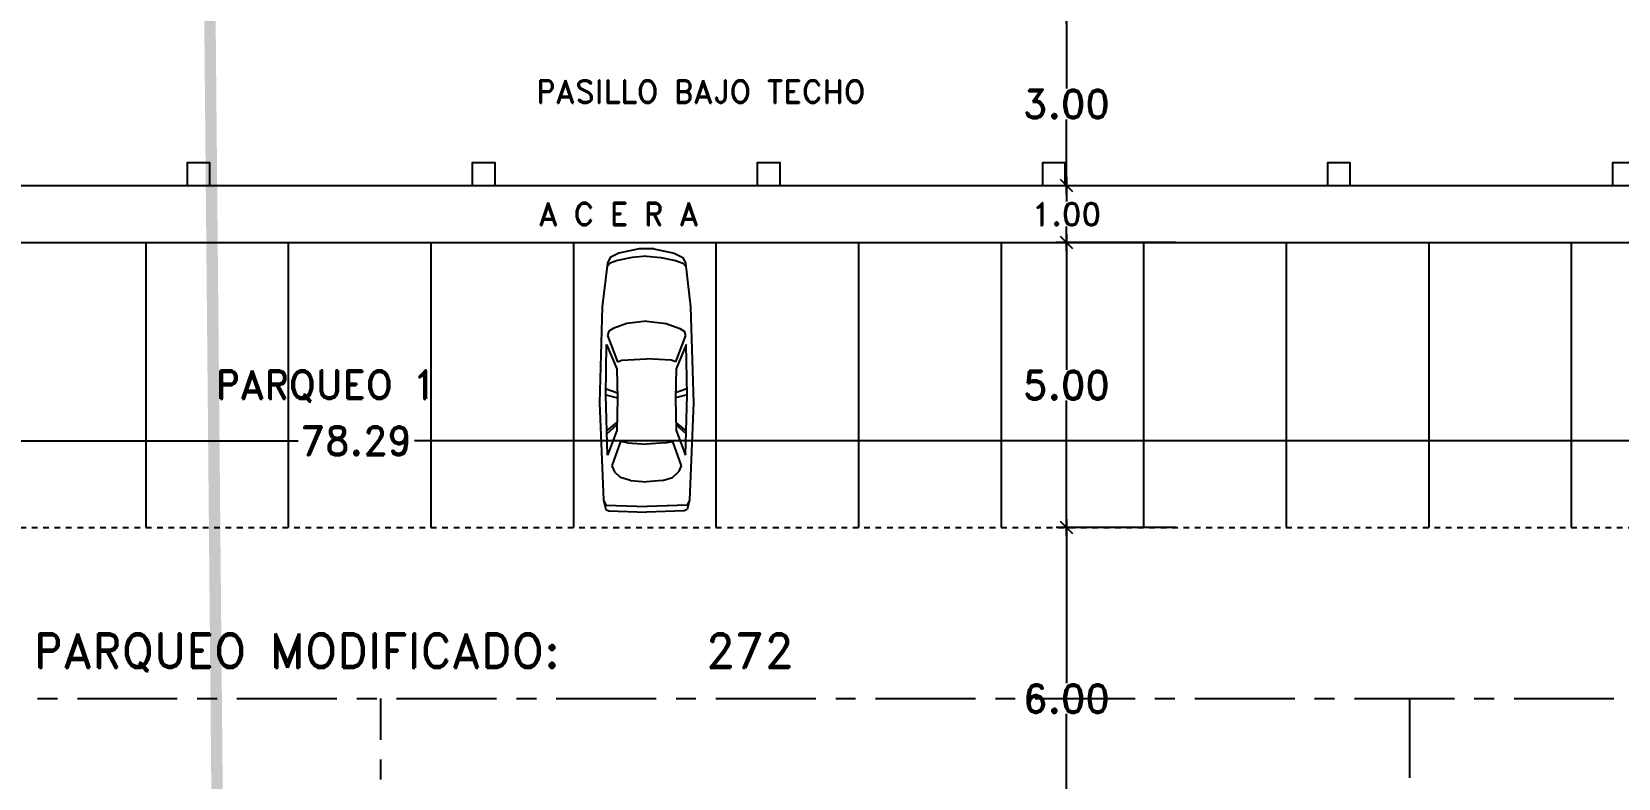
# Model space of a CAD drawing. Header units: millimetres. Extents: x 1590 to 1932, y -48 to 167.
# Drawn here: x 1687.74 to 1715.56, y 89.71 to 102.81 of the extents above; entities that cross this region are included whole.
import ezdxf
from ezdxf.enums import TextEntityAlignment as Align

# ---------------------------------------------------------------- set-up
doc = ezdxf.new("R2010")
doc.units = ezdxf.units.MM
doc.header["$LTSCALE"] = 0.1
doc.header["$MEASUREMENT"] = 0
doc.header["$PDMODE"] = 35
doc.header["$PDSIZE"] = 0.75
doc.linetypes.add('CENTERX2', pattern=[4, 2.5, -0.5, 0.5, -0.5])
doc.linetypes.add('DASHED', pattern=[0.75, 0.5, -0.25])
doc.layers.get('0').update_dxf_attribs({"linetype": 'CONTINUOUS'})
doc.layers.get('DEFPOINTS').update_dxf_attribs({"linetype": 'CONTINUOUS'})
for name, color, linetype in [('C-PRKG-CARS', 1, 'CONTINUOUS'), ('CableadoSWACCESO', 26, 'CONTINUOUS'), ('CALLES', 3, 'CONTINUOUS'), ('PARED', 4, 'CONTINUOUS'), ('PAREDES', 3, 'CONTINUOUS'), ('TEXT', 3, 'CONTINUOUS')]:
    doc.layers.add(name, color=color, linetype=linetype)
doc.styles.add('ROMAND', font='romand.shx')
doc.dimstyles.new('URBA', dxfattribs={"dimtxt": 20, "dimasz": 0.5, "dimexe": 1.25, "dimexo": 0.63, "dimgap": 0.63, "dimtad": 0, "dimtih": 1, "dimtoh": 1, "dimzin": 1, "dimdsep": 46, "dimtxsty": 'ROMAND', "dimcen": 2.5, "dimclrd": 1, "dimclre": 1, "dimclrt": 3, "dimadec": 0, "dimazin": 0, "dimtfac": 1, "dimtmove": 0, "dimatfit": 3, "dimfxl": 1, "dimtvp": 1, "dimtolj": 1, "dimtzin": 1, "dimarcsym": 0})

# ---------------------------------------------------------------- blocks, each defined once
blk = doc.blocks.new('UTP1$0$DIMBLOCK')
at = {"color": 1}
blk.add_line((-7.5, 0), (10.5, 0), dxfattribs=at)
at = {"color": 4}
blk.add_line((-5.25, -5.25), (5.25, 5.25), dxfattribs=at)
blk = doc.blocks.new('*D37')
at = {"color": 1, "linetype": 'Continuous', "transparency": 16777216}
for p, q in [((1707.803, 99.108), (1705.702, 99.108)), ((1705.882, 99.088), (1705.882, 96.878)), ((1705.882, 94.128), (1705.882, 96.338)), ((1707.803, 94.108), (1705.702, 94.108))]:
    blk.add_line(p, q, dxfattribs=at)
at = {"layer": 'DEFPOINTS', "color": 0, "linetype": 'Continuous', "transparency": 16777216}
for p in [(1707.866, 99.108), (1705.882, 94.108), (1707.866, 94.108)]:
    blk.add_point(p, dxfattribs=at)
at = {"color": 1, "linetype": 'Continuous', "transparency": 16777216, "xscale": 0.02, "yscale": 0.02, "zscale": 0.02}
for p, rotation in [((1705.882, 99.108), 90), ((1705.882, 94.108), 270)]:
    blk.add_blockref('UTP1$0$DIMBLOCK', p, dxfattribs=dict(at, rotation=rotation))
at = {"color": 3, "linetype": 'Continuous', "transparency": 16777216, "insert": (1705.882, 96.608), "char_height": 0.5, "attachment_point": 5, "style": 'ROMAND'}
blk.add_mtext('\\A1;5.00', dxfattribs=at)
blk = doc.blocks.new('02PCAR02')
at = {"color": 0, "linetype": 'ByBlock'}
for p, q in [((-181, 26), (-182, 0)), ((-180, 28), (-181, 26)), ((-173.7, 29.6), (-180, 28)), ((-177, 28), (-178, -0.5)), ((-173.7, 29.6), (-177, 28)), ((-106.5, 32.5), (-173.7, 29.6)), ((-158, 18), (-154, 22)), ((-150, 24), (-154, 22)), ((-133, 18), (-150, 24)), ((-142.5, 27), (-101, 28)), ((-125.5, 20.5), (-142.5, 27)), ((-127.8, 27.3), (-121.5, 20.5)), ((-125.8, 27.4), (-120, 20.5)), ((-40, 30.5), (-106.5, 32.5)), ((-100.9, 28), (-103, 20)), ((-101, 28), (-66, 27.5)), ((-96.7, 27.9), (-99.5, 20)), ((-66, 27.5), (-83, 20.5)), ((-60, 27), (-78, 20)), ((-57, 26), (-60, 27)), ((-55, 23), (-57, 26)), ((-51.5, 13.5), (-55, 23)), ((-10, 27), (-40, 30.5)), ((-10, 25), (-12.2, 27.2)), ((-6, 25), (-10, 27)), ((-8, 20), (-10, 25)), ((-3, 19), (-6, 25)), ((-160, 11), (-161, 0)), ((-160, 11), (-158, 18)), ((-134, 13), (-135, 0)), ((-134, 13), (-133, 18)), ((-103.5, 20), (-125.5, 20.5)), ((-83, 20.5), (-103.5, 20)), ((-78, 20), (-77, 17)), ((-77, 17), (-76, 0)), ((-50, 0), (-51.5, 13.5)), ((-6, 10), (-8, 20)), ((0, 5), (-3, 19)), ((-181, -26), (-182, 0)), ((-160, -11), (-161, 0)), ((-134, -13), (-135, 0)), ((-77, -17), (-76, 0)), ((-50, 0), (-51.5, -13.5)), ((-5, 0), (-6, 10)), ((-5, 0), (-6, -10)), ((0, -5), (0, 5)), ((-177, -28), (-178, -0.5)), ((-6, -10), (-8, -20)), ((0, -5), (-3, -19)), ((-160, -11), (-158, -18)), ((-158, -18), (-154, -22)), ((-133, -18), (-150, -24)), ((-125.5, -20.5), (-142.5, -27)), ((-134, -13), (-133, -18)), ((-127.8, -27.3), (-121.5, -20.5)), ((-125.8, -27.4), (-120, -20.5)), ((-103.5, -20), (-125.5, -20.5)), ((-83, -20.5), (-103.5, -20)), ((-100.9, -28), (-103, -20)), ((-96.7, -27.9), (-99.5, -20)), ((-66, -27.5), (-83, -20.5)), ((-78, -20), (-77, -17)), ((-60, -27), (-78, -20)), ((-51.5, -13.5), (-55, -23)), ((-8, -20), (-10, -25)), ((-3, -19), (-6, -25)), ((-180, -28), (-181, -26)), ((-173.7, -29.6), (-180, -28)), ((-173.7, -29.6), (-177, -28)), ((-106.5, -32.5), (-173.7, -29.6)), ((-150, -24), (-154, -22)), ((-142.5, -27), (-101, -28)), ((-40, -30.5), (-106.5, -32.5)), ((-101, -28), (-66, -27.5)), ((-57, -26), (-60, -27)), ((-55, -23), (-57, -26)), ((-10, -27), (-40, -30.5)), ((-10, -25), (-12.2, -27.2)), ((-6, -25), (-10, -27))]:
    blk.add_line(p, q, dxfattribs=at)
blk = doc.blocks.new('*D60')
at = {"color": 1, "linetype": 'Continuous', "lineweight": -2, "transparency": 16777216}
for p, q in [((1705.172, 100.108), (1706.062, 100.108)), ((1705.882, 100.088), (1705.882, 99.828)), ((1705.882, 99.128), (1705.882, 99.388)), ((1705.172, 99.108), (1706.062, 99.108))]:
    blk.add_line(p, q, dxfattribs=at)
at = {"layer": 'DEFPOINTS', "color": 0, "linetype": 'Continuous', "transparency": 16777216}
for p in [(1705.109, 100.108), (1705.882, 100.108), (1705.109, 99.108)]:
    blk.add_point(p, dxfattribs=at)
at = {"color": 1, "linetype": 'Continuous', "lineweight": -2, "transparency": 16777216, "xscale": 0.02, "yscale": 0.02, "zscale": 0.02}
for p, rotation in [((1705.882, 100.108), 90), ((1705.882, 99.108), 270)]:
    blk.add_blockref('UTP1$0$DIMBLOCK', p, dxfattribs=dict(at, rotation=rotation))
at = {"color": 3, "linetype": 'Continuous', "transparency": 16777216, "insert": (1705.882, 99.608), "char_height": 0.4, "attachment_point": 5, "style": 'ROMAND'}
blk.add_mtext('\\A1;1.00', dxfattribs=at)
blk = doc.blocks.new('*D90')
at = {"color": 1, "linetype": 'Continuous', "lineweight": -2, "transparency": 16777216}
for p, q in [((1707.279, 94.108), (1705.702, 94.108)), ((1705.882, 94.088), (1705.882, 91.378)), ((1705.882, 88.128), (1705.882, 90.838)), ((1707.279, 88.108), (1705.702, 88.108))]:
    blk.add_line(p, q, dxfattribs=at)
at = {"layer": 'DEFPOINTS', "color": 0, "linetype": 'Continuous', "transparency": 16777216}
for p in [(1707.342, 94.108), (1705.882, 88.108), (1707.342, 88.108)]:
    blk.add_point(p, dxfattribs=at)
at = {"color": 1, "linetype": 'Continuous', "lineweight": -2, "transparency": 16777216, "xscale": 0.02, "yscale": 0.02, "zscale": 0.02}
for p, rotation in [((1705.882, 94.108), 90), ((1705.882, 88.108), 270)]:
    blk.add_blockref('UTP1$0$DIMBLOCK', p, dxfattribs=dict(at, rotation=rotation))
at = {"color": 3, "linetype": 'Continuous', "transparency": 16777216, "insert": (1705.882, 91.108), "char_height": 0.5, "attachment_point": 5, "style": 'ROMAND'}
blk.add_mtext('\\A1;6.00', dxfattribs=at)
blk = doc.blocks.new('*D224')
at = {"layer": 'CALLES', "color": 1, "linetype": 'Continuous', "transparency": 16777216}
for p, q in [((1654.736, 94.171), (1654.736, 95.811)), ((1733.028, 94.171), (1733.028, 95.811)), ((1654.756, 95.631), (1692.408, 95.631)), ((1733.008, 95.631), (1694.448, 95.631))]:
    blk.add_line(p, q, dxfattribs=at)
at = {"layer": 'DEFPOINTS', "color": 0, "linetype": 'Continuous', "transparency": 16777216}
for p in [(1733.028, 95.631), (1654.736, 94.108), (1733.028, 94.108)]:
    blk.add_point(p, dxfattribs=at)
at = {"layer": 'CALLES', "color": 1, "linetype": 'Continuous', "transparency": 16777216, "xscale": 0.02, "yscale": 0.02, "zscale": 0.02, "rotation": 180}
blk.add_blockref('UTP1$0$DIMBLOCK', (1654.736, 95.631), dxfattribs=at)
at = {"layer": 'CALLES', "color": 1, "linetype": 'Continuous', "transparency": 16777216, "xscale": 0.02, "yscale": 0.02, "zscale": 0.02}
blk.add_blockref('UTP1$0$DIMBLOCK', (1733.028, 95.631), dxfattribs=at)
at = {"layer": 'CALLES', "color": 3, "linetype": 'Continuous', "transparency": 16777216, "insert": (1693.428, 95.631), "char_height": 0.5, "attachment_point": 5, "style": 'ROMAND'}
blk.add_mtext('\\A1;78.29', dxfattribs=at)
blk = doc.blocks.new('*D227')
at = {"layer": 'CALLES', "color": 1, "linetype": 'Continuous', "transparency": 16777216}
for p, q in [((1705.234, 103.104), (1706.063, 103.104)), ((1705.883, 103.084), (1705.883, 101.81)), ((1705.883, 100.128), (1705.883, 101.27)), ((1705.234, 100.108), (1706.063, 100.108))]:
    blk.add_line(p, q, dxfattribs=at)
at = {"layer": 'DEFPOINTS', "color": 0, "linetype": 'Continuous', "transparency": 16777216}
for p in [(1705.172, 103.104), (1705.883, 103.104), (1705.172, 100.108)]:
    blk.add_point(p, dxfattribs=at)
at = {"layer": 'CALLES', "color": 1, "linetype": 'Continuous', "transparency": 16777216, "xscale": 0.02, "yscale": 0.02, "zscale": 0.02}
for p, rotation in [((1705.883, 103.104), 90), ((1705.883, 100.108), 270)]:
    blk.add_blockref('UTP1$0$DIMBLOCK', p, dxfattribs=dict(at, rotation=rotation))
at = {"layer": 'CALLES', "color": 3, "linetype": 'Continuous', "transparency": 16777216, "insert": (1705.883, 101.54), "char_height": 0.5, "attachment_point": 5, "style": 'ROMAND'}
blk.add_mtext('\\A1;3.00', dxfattribs=at)

msp = doc.modelspace()

# ---------------------------------------------------------------- linework, layer by layer
at = {"color": 2, "linetype": 'Continuous'}
for p, q in [((1689.7357, 99.1083), (1689.7357, 94.1083)), ((1692.2357, 99.1083), (1692.2357, 94.1083)), ((1694.7357, 99.1083), (1694.7357, 94.1083)), ((1697.2357, 99.1083), (1697.2357, 94.1083)), ((1699.7357, 99.1083), (1699.7357, 94.1083)), ((1702.2357, 99.1083), (1702.2357, 94.1083)), ((1704.7357, 99.1083), (1704.7357, 94.1083)), ((1707.2357, 99.1083), (1707.2357, 94.1083)), ((1709.7357, 99.1083), (1709.7357, 94.1083)), ((1712.2357, 99.1083), (1712.2357, 94.1083)), ((1714.7357, 99.1083), (1714.7357, 94.1083))]:
    msp.add_line(p, q, dxfattribs=at)
at = {"layer": 'CableadoSWACCESO', "linetype": 'Continuous', "const_width": 0.2}
msp.add_lwpolyline([(1691.1769, 68.6515), (1690.8608, 103.1043), (1700.9318, 103.2543)], dxfattribs=at)
at = {"layer": 'CALLES', "color": 4, "linetype": 'Continuous'}
for points in [[(1690.4608, 100.1083), (1690.8608, 100.1083), (1690.8608, 100.5083), (1690.4608, 100.5083)], [(1695.4608, 100.1083), (1695.8608, 100.1083), (1695.8608, 100.5083), (1695.4608, 100.5083)], [(1700.4608, 100.1083), (1700.8608, 100.1083), (1700.8608, 100.5083), (1700.4608, 100.5083)], [(1705.4608, 100.1083), (1705.8608, 100.1083), (1705.8608, 100.5083), (1705.4608, 100.5083)], [(1710.4608, 100.1083), (1710.8608, 100.1083), (1710.8608, 100.5083), (1710.4608, 100.5083)], [(1715.4608, 100.1083), (1715.8608, 100.1083), (1715.8608, 100.5083), (1715.4608, 100.5083)]]:
    msp.add_lwpolyline(points, close=True, dxfattribs=at)
at = {"layer": 'PARED', "color": 3}
for p, q in [((1648.7358, 100.1083), (1740.0279, 100.1083)), ((1649.7358, 99.1083), (1738.0279, 99.1083))]:
    msp.add_line(p, q, dxfattribs=at)
at = {"layer": 'PAREDES', "color": 2, "linetype": 'DASHED'}
msp.add_line((1654.7358, 94.1083), (1733.0279, 94.1083), dxfattribs=at)
at = {"layer": 'PAREDES', "color": 1, "linetype": 'CENTERX2', "ltscale": 7}
for p, q in [((1657.7358, 91.1083), (1730.0279, 91.1083)), ((1693.8581, 59.5869), (1693.8581, 91.1083)), ((1711.9055, 11.3176), (1711.9055, 91.1083))]:
    msp.add_line(p, q, dxfattribs=at)

# ---------------------------------------------------------------- block references
at = {"layer": 'C-PRKG-CARS', "xscale": 0.02539999999999054, "yscale": 0.02539999999999054, "zscale": 0.02539999999999054, "rotation": 90}
msp.add_blockref('02PCAR02', (1698.5174, 98.9995), dxfattribs=at)

# ---------------------------------------------------------------- texts
at = {"layer": 'TEXT', "style": 'ROMAND'}
for s, p in [('PASILLO BAJO TECHO', (1699.4705, 101.5574)), ('A C E R A', (1698.0278, 99.4103))]:
    msp.add_text(s, height=0.4, dxfattribs=at).set_placement(p, align=Align.CENTER)
for s, height, p in [('PARQUEO 1', 0.5, (1690.9616, 96.3661)), (' PARQUEO MODIFICADO:', 0.6, (1687.3593, 91.6475)), ('272', 0.6, (1699.5559, 91.6475))]:
    msp.add_text(s, height=height, dxfattribs=at).set_placement(p)

# ---------------------------------------------------------------- dimensions: what is measured, and where the dimension line sits
at = {"color": 3, "linetype": 'Continuous'}
for base, p1, p2, override, picture, middle in [((1705.8819, 100.1083), (1705.1094, 99.1083), (1705.1094, 100.1083), {"dimtxt": 0.4, "dimasz": 0.02, "dimexe": 0.18, "dimexo": 0.0625, "dimgap": 0.02, "dimzin": 0, "dimblk1": 'UTP1$0$DIMBLOCK', "dimblk2": 'UTP1$0$DIMBLOCK', "dimsah": 1, "dimcen": 0.09, "dimtdec": 4, "dimtofl": 0, "dimtvp": 0, "dimtzin": 0}, '*D60', (1705.8819, 99.6083)), ((1705.8819, 94.1083), (1707.8658, 99.1083), (1707.8658, 94.1083), {"dimtxt": 0.5, "dimasz": 0.02, "dimexe": 0.18, "dimexo": 0.0625, "dimgap": 0.02, "dimzin": 0, "dimblk1": 'UTP1$0$DIMBLOCK', "dimblk2": 'UTP1$0$DIMBLOCK', "dimsah": 1, "dimcen": 0.09, "dimtdec": 4, "dimtofl": 0, "dimtvp": 0, "dimtzin": 0}, '*D37', (1705.8819, 96.6083)), ((1705.8819, 88.1083), (1707.3419, 94.1083), (1707.3419, 88.1083), {"dimtxt": 0.5, "dimasz": 0.02, "dimexe": 0.18, "dimexo": 0.0625, "dimgap": 0.02, "dimzin": 0, "dimblk1": 'UTP1$0$DIMBLOCK', "dimblk2": 'UTP1$0$DIMBLOCK', "dimsah": 1, "dimcen": 0.09, "dimtdec": 4, "dimtofl": 0, "dimtvp": 0, "dimtzin": 0}, '*D90', (1705.8819, 91.1083))]:
    dim = msp.add_linear_dim(base=base, p1=p1, p2=p2, angle=90, dimstyle='URBA', override=override, dxfattribs=at)
    dim.commit()
    dim.dimension.update_dxf_attribs({"geometry": picture, "text_midpoint": middle})
at = {"layer": 'CALLES', "color": 2, "linetype": 'Continuous'}
dim = msp.add_linear_dim(base=(1705.8832, 103.1043), p1=(1705.1719, 100.1083), p2=(1705.1719, 103.1043), angle=90, dimstyle='URBA', override={"dimtxt": 0.5, "dimasz": 0.02, "dimexe": 0.18, "dimexo": 0.0625, "dimgap": 0.02, "dimzin": 0, "dimblk1": 'UTP1$0$DIMBLOCK', "dimblk2": 'UTP1$0$DIMBLOCK', "dimsah": 1, "dimcen": 0.09, "dimtdec": 4, "dimtofl": 0, "dimtvp": 0, "dimtzin": 0}, dxfattribs=at)
dim.commit()
dim.dimension.update_dxf_attribs({"geometry": '*D227', "text_midpoint": (1705.8832, 101.5397), "dimtype": 160})
dim = msp.add_linear_dim(base=(1733.0279, 95.631), p1=(1654.7358, 94.1083), p2=(1733.0279, 94.1083), dimstyle='URBA', override={"dimtxt": 0.5, "dimasz": 0.02, "dimexe": 0.18, "dimexo": 0.0625, "dimgap": 0.02, "dimzin": 0, "dimblk1": 'UTP1$0$DIMBLOCK', "dimblk2": 'UTP1$0$DIMBLOCK', "dimsah": 1, "dimcen": 0.09, "dimtdec": 4, "dimtofl": 0, "dimtvp": 0, "dimtzin": 0}, dxfattribs=at)
dim.commit()
dim.dimension.update_dxf_attribs({"geometry": '*D224', "text_midpoint": (1693.4277, 95.631), "dimtype": 160})

doc.saveas('drawing.dxf')
